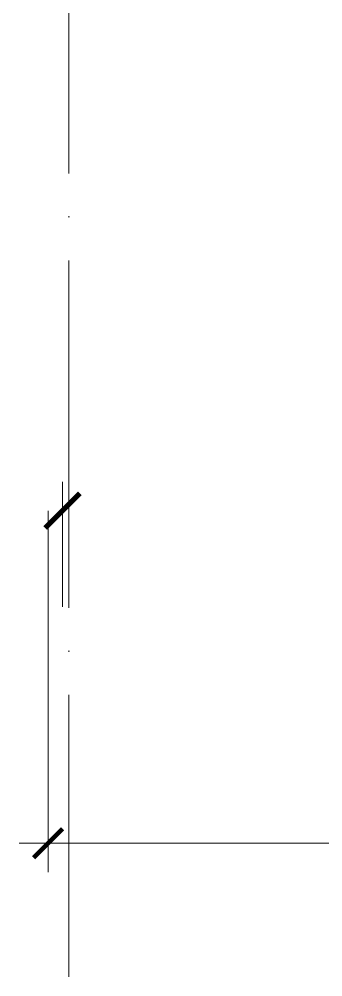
# Model space of a CAD drawing. Header units: millimetres. Extents: x 73 to 57768, y -40361 to 10065.
# Drawn here: x 31999.9 to 32104.9, y 1817.6 to 2148.8 of the extents above; entities that cross this region are included whole.
import ezdxf

# ---------------------------------------------------------------- set-up
doc = ezdxf.new("R2010")
doc.units = ezdxf.units.MM
doc.linetypes.add('ACAD_ISO04W100', pattern=[30, 24, -3, 0, -3])
for name, color, linetype, lineweight in [('kote', 124, 'Continuous', 5), ('kote i srafura', 9, 'Continuous', 5), ('Osovine', 252, 'ACAD_ISO04W100', 9)]:
    doc.layers.add(name, color=color, linetype=linetype, lineweight=lineweight)

# ---------------------------------------------------------------- blocks, each defined once
blk = doc.blocks.new('_ArchTick')
at = {"layer": 'kote', "color": 0, "const_width": 0.15}
blk.add_lwpolyline([(-0.5, -0.5), (0.5, 0.5)], dxfattribs=at)

msp = doc.modelspace()

# ---------------------------------------------------------------- linework, layer by layer
at = {"layer": 'kote', "ltscale": 5}
msp.add_line((32014.864, 1945.624), (32014.864, 1988.813), dxfattribs=at)
at = {"layer": 'kote i srafura'}
for p, q in [((32009.864, 1978.813), (32009.864, 1853.849)), ((31999.864, 1863.849), (33787.089, 1863.849))]:
    msp.add_line(p, q, dxfattribs=at)
at = {"layer": 'Osovine', "ltscale": 5}
msp.add_line((32017.054, 5217.379), (32017.054, 1817.636), dxfattribs=at)

# ---------------------------------------------------------------- block references
at = {"layer": 'kote', "ltscale": 5, "xscale": 12, "yscale": 12, "zscale": 12, "rotation": 180}
msp.add_blockref('_ArchTick', (32014.864, 1978.813), dxfattribs=at)
at = {"layer": 'kote i srafura', "xscale": 10, "yscale": 10, "zscale": 10, "rotation": 180}
msp.add_blockref('_ArchTick', (32009.864, 1863.849), dxfattribs=at)

doc.saveas('drawing.dxf')
